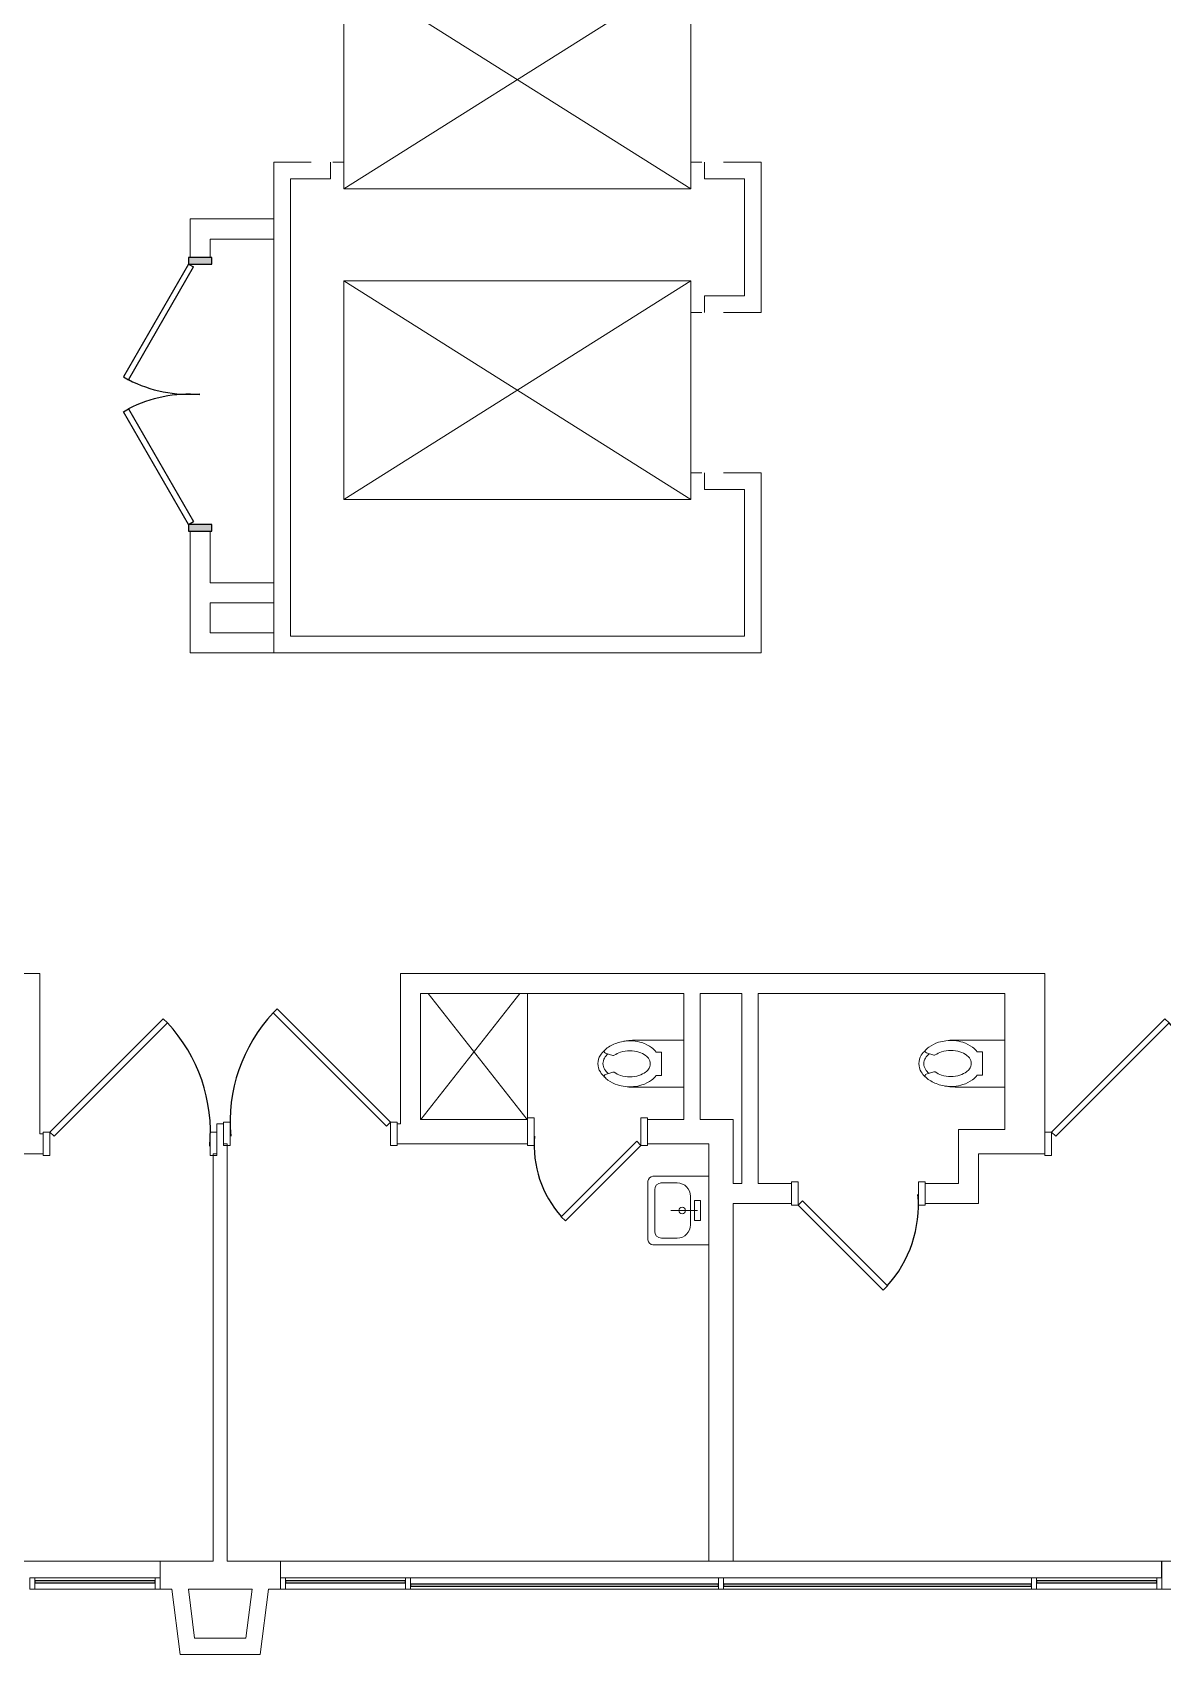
# Model space of a CAD drawing. Header units: inches. Extents: x -3174 to 3292, y 161 to 3697.
# Drawn here: x 2015.4 to 2353.9, y 2770 to 3255.9 of the extents above; entities that cross this region are included whole.
import ezdxf

# ---------------------------------------------------------------- set-up
doc = ezdxf.new("R2010")
doc.units = ezdxf.units.IN
doc.header["$LTSCALE"] = 96
doc.header["$MEASUREMENT"] = 0
for name, color, linetype, lineweight in [('A-DETL', 5, 'CONTINUOUS', 18), ('A-DETL-GENF', 3, 'CONTINUOUS', 18), ('A-GLAZ-CWMG', 3, 'CONTINUOUS', 18), ('I-WALL', 2, 'CONTINUOUS', 18), ('P-SANR-FIXT', 6, 'CONTINUOUS', 18)]:
    doc.layers.add(name, color=color, linetype=linetype, lineweight=lineweight)
doc.layers.add('A-DOOR', color=2, linetype='CONTINUOUS')
doc.layers.add('A-GLAZ', color=2, linetype='CONTINUOUS')

# ---------------------------------------------------------------- blocks, each defined once
blk = doc.blocks.new('generic door-single - 48_ x 84_-1536796-258679-fp05')
at = {"layer": 'A-DETL-GENF', "color": 253}
for p, q in [((-27.25, 6.06), (-29.25, 6.06)), ((-29.25, 6.06), (-29.25, -0.94)), ((-27.25, -0.94), (-27.25, 6.06)), ((22.75, 6.06), (20.75, 6.06)), ((20.75, 6.06), (20.75, -0.94)), ((22.75, -0.94), (22.75, 6.06)), ((-29.25, -0.94), (-27.25, -0.94)), ((20.75, -0.94), (22.75, -0.94))]:
    blk.add_line(p, q, dxfattribs=at)
at = {"layer": 'A-DOOR', "color": 253}
for p, q in [((-14.43, -33.64), (19.51, 0.3)), ((20.75, -0.94), (19.51, 0.3)), ((20.75, -0.94), (-13.19, -34.88)), ((-13.19, -34.88), (-14.43, -33.64))]:
    blk.add_line(p, q, dxfattribs=at)
blk.add_arc((20.75, -0.94), 48.05, 175, 222.9126, dxfattribs=at)
blk = doc.blocks.new('generic door-single - 48_ x 84_-1536792-258679-fp05')
at = {"layer": 'A-DETL-GENF', "color": 253}
for p, q in [((-29.25, -6.06), (-29.25, 0.94)), ((-29.25, 0.94), (-27.25, 0.94)), ((-27.25, 0.94), (-27.25, -6.06)), ((20.75, -6.06), (20.75, 0.94)), ((20.75, 0.94), (22.75, 0.94)), ((22.75, 0.94), (22.75, -6.06)), ((-27.25, -6.06), (-29.25, -6.06)), ((22.75, -6.06), (20.75, -6.06))]:
    blk.add_line(p, q, dxfattribs=at)
at = {"layer": 'A-DOOR', "color": 253}
for p, q in [((-13.19, 34.88), (-14.43, 33.64)), ((20.75, 0.94), (-13.19, 34.88)), ((-14.43, 33.64), (19.51, -0.3)), ((20.75, 0.94), (19.51, -0.3))]:
    blk.add_line(p, q, dxfattribs=at)
blk.add_arc((20.75, 0.94), 48.05, 137.0874, 185, dxfattribs=at)
blk = doc.blocks.new('generic door-single - 32_ x 84_-1549300-258679-fp05')
at = {"layer": 'A-DETL-GENF', "color": 253}
for p, q in [((-19.25, 6.69), (-21.25, 6.69)), ((-21.25, 6.69), (-21.25, -1.56)), ((-19.25, -1.56), (-19.25, 6.69)), ((14.75, 6.69), (12.75, 6.69)), ((12.75, 6.69), (12.75, -1.56)), ((14.75, -1.56), (14.75, 6.69)), ((-21.25, -1.56), (-19.25, -1.56)), ((12.75, -1.56), (14.75, -1.56))]:
    blk.add_line(p, q, dxfattribs=at)
at = {"layer": 'A-DOOR', "color": 253}
for p, q in [((-11.11, -22.95), (11.51, -0.33)), ((12.75, -1.56), (-9.88, -24.19)), ((12.75, -1.56), (11.51, -0.33)), ((-9.88, -24.19), (-11.11, -22.95))]:
    blk.add_line(p, q, dxfattribs=at)
blk.add_arc((12.75, -1.56), 31.98, 175, 221.8636, dxfattribs=at)
blk = doc.blocks.new('Eg_toilet_2D - Eg_toilet_2D-3266673-258679-fp05')
at = {"layer": 'P-SANR-FIXT', "color": 253}
for p, q in [((16.5, 7), (0, 7)), ((8.26, 3.55), (6.71, 3.55)), ((6.71, 3.55), (6.71, -3.45)), ((21.3, 2.52), (23.5, 3.25)), ((6.71, -3.45), (8.26, -3.45)), ((23.53, -3.16), (21.3, -2.42)), ((0, -7), (14.87, -7))]:
    blk.add_line(p, q, dxfattribs=at)
for centre, radius, start, end in [((14.11, -1.04), 7.43, 126.6723, 141.8648), ((15.38, -2.75), 9.56, 107.1414, 126.6723), ((16.21, -5.44), 12.38, 83.4141, 107.1414), ((16.21, -5.44), 12.38, 72.8584, 83.4141), ((17.04, -2.75), 9.56, 53.3154, 72.8584), ((18.32, -1.04), 7.43, 43.4258, 53.3119), ((12.84, 0.05), 2.76, 143.419, 216.581), ((14.11, -1.04), 4.43, 126.6724, 141.8648), ((15.38, -2.75), 6.56, 107.1414, 126.6724), ((16.21, -5.44), 9.38, 90, 107.1414), ((16.21, -5.44), 9.38, 72.8586, 90), ((17.04, -2.75), 6.56, 54.4829, 72.8586), ((21.14, 3), 0.5, 234.4829, 288.2438), ((18.14, -1.93), 6.68, 32.7617, 47.2435), ((23.35, 3.73), 0.5, 288.2438, 43.4259), ((18.14, -1.93), 8.18, 32.7615, 46.6903), ((21.13, 0), 3.12, 360, 32.7617), ((21.13, 0), 3.12, 327.2384, 0), ((21.13, 0), 4.62, 360, 32.7615), ((21.13, 0), 4.62, 327.2383, 0), ((14.11, 1.14), 7.43, 218.1352, 233.3278), ((15.38, 2.85), 9.56, 233.3278, 252.8585), ((14.11, 1.14), 4.43, 218.1352, 233.3276), ((15.38, 2.85), 6.56, 233.3276, 252.8586), ((16.21, 5.54), 9.38, 252.8586, 270), ((16.21, 5.54), 9.38, 270, 287.1414), ((17.04, 2.85), 6.56, 287.1414, 305.5171), ((21.14, -2.9), 0.5, 71.7562, 125.5171), ((18.14, 1.93), 8.18, 302.7683, 327.2383), ((18.14, 1.93), 6.68, 313.6858, 327.2384), ((23.37, -3.63), 0.5, 314.3279, 71.7562), ((16.21, 5.54), 12.38, 252.8585, 278.2651), ((14.87, 9.84), 16.84, 270, 284.9288), ((16.17, 4.99), 11.82, 284.9288, 302.7683)]:
    blk.add_arc(centre, radius, start, end, dxfattribs=at)
blk = doc.blocks.new('Eg_shower_2D - Eg_shower_2D-V3-258679-fp05')
at = {"layer": 'P-SANR-FIXT', "color": 253}
for p, q in [((13.69, 17.37), (-15.95, -20.38)), ((-13.69, 17.37), (15.96, -20.38)), ((16, -20.38), (16, 17.37))]:
    blk.add_line(p, q, dxfattribs=at)
blk = doc.blocks.new('Eg_toilet_2D - Eg_toilet_2D-690829-258679-fp05')
at = {"layer": 'P-SANR-FIXT', "color": 253}
for p, q in [((0, 7), (14.87, 7)), ((6.71, 3.45), (8.26, 3.45)), ((6.71, -3.55), (6.71, 3.45)), ((23.53, 3.16), (21.3, 2.42)), ((8.26, -3.55), (6.71, -3.55)), ((21.3, -2.52), (23.5, -3.25)), ((16.5, -7), (0, -7))]:
    blk.add_line(p, q, dxfattribs=at)
for centre, radius, start, end in [((15.38, -2.85), 9.56, 107.1415, 126.6722), ((16.21, -5.54), 12.38, 81.7349, 107.1415), ((14.87, -9.84), 16.84, 75.0712, 90), ((16.17, -4.99), 11.82, 57.2317, 75.0712), ((18.14, -1.93), 8.18, 32.7617, 57.2317), ((14.11, -1.14), 7.43, 126.6722, 141.8648), ((12.84, -0.05), 2.76, 143.419, 216.581), ((14.11, -1.14), 4.43, 126.6724, 141.8648), ((15.38, -2.85), 6.56, 107.1414, 126.6724), ((16.21, -5.54), 9.38, 90, 107.1414), ((16.21, -5.54), 9.38, 72.8586, 90), ((17.04, -2.85), 6.56, 54.4829, 72.8586), ((21.14, 2.9), 0.5, 234.4829, 288.2438), ((18.14, -1.93), 6.68, 32.7616, 46.3142), ((23.37, 3.63), 0.5, 288.2438, 45.6721), ((21.13, 0), 3.12, 360, 32.7616), ((21.13, 0), 4.62, 360, 32.7617), ((21.13, 0), 4.62, 327.2385, 0), ((14.11, 1.04), 7.43, 218.1352, 233.3277), ((14.11, 1.04), 4.43, 218.1352, 233.3276), ((15.38, 2.75), 6.56, 233.3276, 252.8586), ((16.21, 5.44), 9.38, 252.8586, 270), ((16.21, 5.44), 9.38, 270, 287.1414), ((17.04, 2.75), 6.56, 287.1414, 305.5171), ((21.14, -3), 0.5, 71.7562, 125.5171), ((18.14, 1.93), 6.68, 312.7565, 327.2383), ((18.32, 1.04), 7.43, 306.6881, 316.5742), ((23.35, -3.73), 0.5, 316.5741, 71.7562), ((21.13, 0), 3.12, 327.2383, 0), ((18.14, 1.93), 8.18, 313.3097, 327.2385), ((15.38, 2.75), 9.56, 233.3277, 252.8586), ((16.21, 5.44), 12.38, 252.8586, 276.5859), ((16.21, 5.44), 12.38, 276.5859, 287.1416), ((17.04, 2.75), 9.56, 287.1416, 306.6846)]:
    blk.add_arc(centre, radius, start, end, dxfattribs=at)
blk = doc.blocks.new('generic door-single - 36_ x 84_-905272-258679-fp05')
at = {"layer": 'A-DETL-GENF', "color": 253}
for p, q in [((-23.25, -6.06), (-23.25, 0.94)), ((-23.25, 0.94), (-21.25, 0.94)), ((-21.25, 0.94), (-21.25, -6.06)), ((14.75, -6.06), (14.75, 0.94)), ((14.75, 0.94), (16.75, 0.94)), ((16.75, 0.94), (16.75, -6.06)), ((-21.25, -6.06), (-23.25, -6.06)), ((16.75, -6.06), (14.75, -6.06))]:
    blk.add_line(p, q, dxfattribs=at)
at = {"layer": 'A-DOOR', "color": 253}
for p, q in [((-10.71, 26.39), (-11.94, 25.16)), ((-11.94, 25.16), (13.51, -0.3)), ((14.75, 0.94), (-10.71, 26.39)), ((14.75, 0.94), (13.51, -0.3))]:
    blk.add_line(p, q, dxfattribs=at)
blk.add_arc((14.75, 0.94), 36, 137.7863, 185, dxfattribs=at)
blk = doc.blocks.new('generic door-double - 78_ x 84_-3743331-258679-fp05')
at = {"layer": 'A-DOOR'}
for points in [[(-42.25, 6.06), (-44.25, 6.06), (-44.25, -0.94), (-42.25, -0.94)], [(37.75, -0.94), (37.75, 6.06), (35.75, 6.06), (35.75, -0.94)]]:
    blk.add_hatch(color=253, dxfattribs=at).paths.add_polyline_path(points, flags=0)
at = {"layer": 'A-DETL-GENF', "color": 253}
for p, q in [((-44.25, 6.06), (-42.25, 6.06)), ((-44.25, -0.94), (-44.25, 6.06)), ((-42.25, 6.06), (-42.25, -0.94)), ((35.75, 6.06), (37.75, 6.06)), ((35.75, -0.94), (35.75, 6.06)), ((37.75, 6.06), (37.75, -0.94)), ((-42.25, -0.94), (-44.25, -0.94)), ((37.75, -0.94), (35.75, -0.94))]:
    blk.add_line(p, q, dxfattribs=at)
at = {"layer": 'A-DOOR', "color": 253}
for p, q in [((-42.25, 6.06), (-44.25, 6.06)), ((-44.25, 6.06), (-44.25, -0.94)), ((-42.25, -0.94), (-42.25, 6.06)), ((37.75, 6.06), (35.75, 6.06)), ((35.75, 6.06), (35.75, -0.94)), ((37.75, -0.94), (37.75, 6.06)), ((-42.25, -0.94), (-41.38, 0.58)), ((-7.6, -18.92), (-41.38, 0.58)), ((1.1, -18.92), (34.87, 0.58)), ((35.75, -0.94), (34.87, 0.58)), ((-44.25, -0.94), (-42.25, -0.94)), ((-42.25, -0.94), (-8.48, -20.44)), ((35.75, -0.94), (1.98, -20.44)), ((35.75, -0.94), (37.75, -0.94)), ((-8.48, -20.44), (-7.6, -18.92)), ((1.98, -20.44), (1.1, -18.92))]:
    blk.add_line(p, q, dxfattribs=at)
for centre, start, end in [((-42.25, -0.94), 332.5711, 5), ((35.75, -0.94), 175, 207.4289)]:
    blk.add_arc(centre, 39.01, start, end, dxfattribs=at)
blk = doc.blocks.new('plumb-sink-wall hung - ADA - Standard depth-1244821-258679-fp05')
at = {"layer": 'P-SANR-FIXT', "color": 253}
for p, q in [((-8.75, 5.5), (8.75, 5.5)), ((-10.25, -12.75), (-10.25, 4)), ((-8.25, -3.25), (-8.25, 1.5)), ((-6.25, 3.5), (6.44, 3.5)), ((8.25, -3.25), (8.25, 1.69)), ((10.25, 4), (10.25, -12.75)), ((0, -9.37), (0, -1.37)), ((-4.25, -7.25), (4.25, -7.25)), ((3, -8.43), (-3, -8.43)), ((-3, -8.43), (-3, -10.24)), ((3, -10.24), (3, -8.43)), ((-10.25, -12.75), (-10.25, -11.75)), ((-3, -10.24), (3, -10.24)), ((10.25, -11.75), (10.25, -12.75))]:
    blk.add_line(p, q, dxfattribs=at)
blk.add_circle((0, -4.75), 1, dxfattribs=at)
for centre, radius, start, end in [((-8.75, 4), 1.5, 90, 180), ((8.75, 4), 1.5, 0, 90), ((-6.25, 1.5), 2, 90, 180), ((6.25, 1.5), 2, 0, 90), ((-4.25, -3.25), 4, 180, 270), ((4.25, -3.25), 4, 270, 0)]:
    blk.add_arc(centre, radius, start, end, dxfattribs=at)
blk = doc.blocks.new('Rectangular Mullion - 1_5_ x 3 3_8_ rectangular-2067135-258679-fp05')
at = {"layer": 'A-GLAZ-CWMG', "color": 253}
for p, q in [((-1.5, 1.6875), (0, 1.6875)), ((-1.5, -1.6875), (-1.5, 1.6875)), ((0, 1.6875), (0, -1.6875)), ((0, -1.6875), (-1.5, -1.6875))]:
    blk.add_line(p, q, dxfattribs=at)
blk = doc.blocks.new('System Panel - Summit_Glazed 3-2068433-258679-fp05')
at = {"layer": 'A-GLAZ', "color": 253}
for p, q in [((18, 0.8125), (-18, 0.8125)), ((-18, 0.8125), (-18, 0.1875)), ((-18, 0.1875), (18, 0.1875)), ((18, 0.1875), (18, 0.8125))]:
    blk.add_line(p, q, dxfattribs=at)
blk = doc.blocks.new('Rectangular Mullion - 1_5_ x 3 3_8_ rectangular-2068431-258679-fp05')
at = {"layer": 'A-GLAZ-CWMG', "color": 253}
for p, q in [((502.65, 746.07), (466.65, 746.07)), ((502.65, 742.7), (466.65, 742.7))]:
    blk.add_line(p, q, dxfattribs=at)
blk = doc.blocks.new('Rectangular Mullion - 1_5_ x 3 3_8_ rectangular-2067598-258679-fp05')
at = {"layer": 'A-GLAZ-CWMG', "color": 253}
for p, q in [((-0.75, 1.6875), (0.75, 1.6875)), ((-0.75, -1.6875), (-0.75, 1.6875)), ((0.75, 1.6875), (0.75, -1.6875)), ((0.75, -1.6875), (-0.75, -1.6875))]:
    blk.add_line(p, q, dxfattribs=at)
blk = doc.blocks.new('System Panel - Summit_Glazed 1-2068434-258679-fp05')
at = {"layer": 'A-GLAZ', "color": 253}
for p, q in [((46.125, -0.1875), (-46.125, -0.1875)), ((-46.125, -0.1875), (-46.125, -0.8125)), ((-46.125, -0.8125), (46.125, -0.8125)), ((46.125, -0.8125), (46.125, -0.1875))]:
    blk.add_line(p, q, dxfattribs=at)
blk = doc.blocks.new('Rectangular Mullion - 1_5_ x 3 3_8_ rectangular-2068432-258679-fp05')
at = {"layer": 'A-GLAZ-CWMG', "color": 253}
for p, q in [((690.15, 746.07), (597.9, 746.07)), ((690.15, 742.7), (597.9, 742.7))]:
    blk.add_line(p, q, dxfattribs=at)
blk = doc.blocks.new('Rectangular Mullion - 1_5_ x 3 3_8_ rectangular-2067136-258679-fp05')
at = {"layer": 'A-GLAZ-CWMG', "color": 253}
for p, q in [((0, 1.6875), (-1.5, 1.6875)), ((-1.5, 1.6875), (-1.5, -1.6875)), ((0, -1.6875), (0, 1.6875)), ((-1.5, -1.6875), (0, -1.6875))]:
    blk.add_line(p, q, dxfattribs=at)

msp = doc.modelspace()

# ---------------------------------------------------------------- linework, layer by layer
at = {"layer": 'A-DETL', "color": 253}
for p, q in [((2108.62, 3208.99), (2108.62, 3274.49)), ((2108.62, 3274.49), (2212.62, 3208.99)), ((2212.62, 3274.49), (2108.62, 3208.99)), ((2212.62, 3274.49), (2212.62, 3208.99)), ((2105.37, 3216.99), (2108.62, 3216.99)), ((2212.62, 3216.99), (2215.87, 3216.99)), ((2212.62, 3208.99), (2108.62, 3208.99)), ((2108.62, 3181.49), (2212.62, 3181.49)), ((2108.62, 3115.99), (2108.62, 3181.49)), ((2108.62, 3181.49), (2212.62, 3115.99)), ((2212.62, 3181.49), (2108.62, 3115.99)), ((2212.62, 3181.49), (2212.62, 3115.99)), ((2212.62, 3171.99), (2215.87, 3171.99)), ((2212.62, 3123.99), (2215.87, 3123.99)), ((2212.62, 3115.99), (2108.62, 3115.99))]:
    msp.add_line(p, q, dxfattribs=at)
at = {"layer": 'I-WALL', "color": 253}
for p, q in [((2098.87, 3216.99), (2087.62, 3216.99)), ((2087.62, 3069.99), (2087.62, 3216.99)), ((2104.62, 3211.99), (2104.62, 3216.99)), ((2216.62, 3216.99), (2216.62, 3211.99)), ((2233.62, 3216.99), (2222.37, 3216.99)), ((2233.62, 3171.99), (2233.62, 3216.99)), ((2092.62, 3074.99), (2092.62, 3211.99)), ((2092.62, 3211.99), (2104.62, 3211.99)), ((2216.62, 3211.99), (2228.62, 3211.99)), ((2228.62, 3211.99), (2228.62, 3176.99)), ((2062.62, 3199.99), (2062.62, 3188.49)), ((2087.62, 3199.99), (2062.62, 3199.99)), ((2068.62, 3188.49), (2068.62, 3193.99)), ((2068.62, 3193.99), (2087.62, 3193.99)), ((2228.62, 3176.99), (2216.62, 3176.99)), ((2216.62, 3176.99), (2216.62, 3171.99)), ((2222.37, 3171.99), (2233.62, 3171.99)), ((2216.62, 3123.99), (2216.62, 3118.99)), ((2233.62, 3123.99), (2222.37, 3123.99)), ((2233.62, 3069.99), (2233.62, 3123.99)), ((2216.62, 3118.99), (2228.62, 3118.99)), ((2228.62, 3118.99), (2228.62, 3074.99)), ((2062.62, 3106.49), (2062.62, 3069.99)), ((2068.62, 3090.99), (2068.62, 3106.49)), ((2087.62, 3090.99), (2068.62, 3090.99)), ((2068.62, 3075.99), (2068.62, 3084.99)), ((2068.62, 3084.99), (2087.62, 3084.99)), ((2087.62, 3075.99), (2068.62, 3075.99)), ((2228.62, 3074.99), (2092.62, 3074.99)), ((2062.62, 3069.99), (2233.62, 3069.99)), ((2017.62, 2973.99), (1825.62, 2973.99)), ((2017.62, 2925.99), (2017.62, 2973.99)), ((2125.62, 2973.99), (2125.62, 2928.99)), ((2318.62, 2973.99), (2125.62, 2973.99)), ((2318.62, 2919.99), (2318.62, 2973.99)), ((2131.62, 2930.24), (2131.62, 2967.99)), ((2131.62, 2967.99), (2210.49, 2967.99)), ((2210.49, 2967.99), (2210.49, 2930.24)), ((2215.37, 2967.99), (2227.87, 2967.99)), ((2215.37, 2930.24), (2215.37, 2967.99)), ((2227.87, 2967.99), (2227.87, 2911.12)), ((2232.74, 2967.99), (2306.62, 2967.99)), ((2232.74, 2911.12), (2232.74, 2967.99)), ((2306.62, 2967.99), (2306.62, 2927.24)), ((2163.62, 2930.24), (2131.62, 2930.24)), ((2163.62, 2922.99), (2163.62, 2930.24)), ((2210.49, 2930.24), (2199.62, 2930.24)), ((2199.62, 2930.24), (2199.62, 2922.99)), ((2225.24, 2930.24), (2215.37, 2930.24)), ((2225.24, 2911.12), (2225.24, 2930.24)), ((2018.62, 2925.99), (2017.62, 2925.99)), ((2018.62, 2919.99), (2018.62, 2925.99)), ((2072.62, 2928.99), (2070.62, 2928.99)), ((2070.62, 2928.99), (2070.62, 2919.99)), ((2072.62, 2922.99), (2072.62, 2928.99)), ((2125.62, 2928.99), (2124.62, 2928.99)), ((2124.62, 2928.99), (2124.62, 2922.99)), ((2306.62, 2927.24), (2292.74, 2927.24)), ((2292.74, 2927.24), (2292.74, 2911.12)), ((2073.74, 2922.99), (2072.62, 2922.99)), ((2073.74, 2797.99), (2073.74, 2922.99)), ((2124.62, 2922.99), (2163.62, 2922.99)), ((2199.62, 2922.99), (2217.99, 2922.99)), ((2217.99, 2922.99), (2217.99, 2797.99)), ((1979.62, 2919.99), (2018.62, 2919.99)), ((2070.62, 2919.99), (2069.49, 2919.99)), ((2069.49, 2919.99), (2069.49, 2797.99)), ((2298.74, 2919.99), (2318.62, 2919.99)), ((2298.74, 2905.12), (2298.74, 2919.99)), ((2227.87, 2911.12), (2225.24, 2911.12)), ((2242.74, 2911.12), (2232.74, 2911.12)), ((2242.74, 2905.12), (2242.74, 2911.12)), ((2292.74, 2911.12), (2282.74, 2911.12)), ((2282.74, 2911.12), (2282.74, 2905.12)), ((2225.24, 2797.99), (2225.24, 2905.12)), ((2225.24, 2905.12), (2242.74, 2905.12)), ((2282.74, 2905.12), (2298.74, 2905.12)), ((2069.49, 2797.99), (1773.74, 2797.99)), ((2053.6, 2792.99), (2053.6, 2797.99)), ((2053.62, 2797.99), (2053.62, 2789.62)), ((2369.49, 2797.99), (2073.74, 2797.99)), ((2089.62, 2789.62), (2089.62, 2797.99)), ((2353.6, 2792.99), (2353.6, 2797.99)), ((2353.62, 2797.99), (2353.62, 2789.62)), ((2053.62, 2789.62), (2057.16, 2789.62)), ((2057.16, 2789.62), (2059.62, 2769.99)), ((2063.92, 2774.87), (2062.08, 2789.62)), ((2062.08, 2789.62), (2081.16, 2789.62)), ((2081.16, 2789.62), (2079.31, 2774.87)), ((2083.62, 2769.99), (2086.07, 2789.62)), ((2086.07, 2789.62), (2089.62, 2789.62)), ((2353.62, 2789.62), (2357.16, 2789.62)), ((2079.31, 2774.87), (2063.92, 2774.87)), ((2059.62, 2769.99), (2083.62, 2769.99))]:
    msp.add_line(p, q, dxfattribs=at)

# ---------------------------------------------------------------- block references
at = {"layer": 'A-DOOR', "color": 253}
for name, p, rotation in [('generic door-double - 78_ x 84_-3743331-258679-fp05', (2063.05, 3144.24), 269.9999999999998), ('generic door-single - 48_ x 84_-1536796-258679-fp05', (2041.37, 2925.55), 180), ('generic door-single - 48_ x 84_-1536796-258679-fp05', (2341.37, 2925.55), 180), ('generic door-single - 36_ x 84_-905272-258679-fp05', (2259.49, 2905.55), 180)]:
    msp.add_blockref(name, p, dxfattribs=dict(at, rotation=rotation))
for name, p in [('generic door-single - 48_ x 84_-1536792-258679-fp05', (2101.87, 2928.55)), ('generic door-single - 32_ x 84_-1549300-258679-fp05', (2184.87, 2924.05))]:
    msp.add_blockref(name, p, dxfattribs=at)
at = {"layer": 'A-GLAZ', "color": 253}
for name, p in [('System Panel - Summit_Glazed 3-2068433-258679-fp05', (2034.12, 2791.3)), ('System Panel - Summit_Glazed 3-2068433-258679-fp05', (2109.12, 2791.3)), ('System Panel - Summit_Glazed 1-2068434-258679-fp05', (2174.74, 2791.3)), ('System Panel - Summit_Glazed 1-2068434-258679-fp05', (2268.49, 2791.3)), ('System Panel - Summit_Glazed 3-2068433-258679-fp05', (2334.12, 2791.3))]:
    msp.add_blockref(name, p, dxfattribs=at)
at = {"layer": 'A-GLAZ-CWMG', "color": 253, "extrusion": (0, 0, -1), "rotation": 180}
for name, p in [('Rectangular Mullion - 1_5_ x 3 3_8_ rectangular-2067598-258679-fp05', (-2015.37, 2791.3)), ('Rectangular Mullion - 1_5_ x 3 3_8_ rectangular-2067135-258679-fp05', (-2053.62, 2791.3)), ('Rectangular Mullion - 1_5_ x 3 3_8_ rectangular-2067598-258679-fp05', (-2127.87, 2791.3)), ('Rectangular Mullion - 1_5_ x 3 3_8_ rectangular-2067598-258679-fp05', (-2221.62, 2791.3)), ('Rectangular Mullion - 1_5_ x 3 3_8_ rectangular-2067598-258679-fp05', (-2315.37, 2791.3)), ('Rectangular Mullion - 1_5_ x 3 3_8_ rectangular-2067135-258679-fp05', (-2353.62, 2791.3))]:
    msp.add_blockref(name, p, dxfattribs=at)
at = {"layer": 'A-GLAZ-CWMG', "color": 253}
for name, p in [('Rectangular Mullion - 1_5_ x 3 3_8_ rectangular-2068431-258679-fp05', (1549.46, 2046.92)), ('Rectangular Mullion - 1_5_ x 3 3_8_ rectangular-2068431-258679-fp05', (1624.46, 2046.92)), ('Rectangular Mullion - 1_5_ x 3 3_8_ rectangular-2068432-258679-fp05', (1530.71, 2046.92)), ('Rectangular Mullion - 1_5_ x 3 3_8_ rectangular-2068432-258679-fp05', (1624.46, 2046.92)), ('Rectangular Mullion - 1_5_ x 3 3_8_ rectangular-2068431-258679-fp05', (1849.46, 2046.92))]:
    msp.add_blockref(name, p, dxfattribs=at)
at = {"layer": 'A-GLAZ-CWMG', "color": 253, "rotation": 180}
msp.add_blockref('Rectangular Mullion - 1_5_ x 3 3_8_ rectangular-2067136-258679-fp05', (2089.62, 2791.3), dxfattribs=at)
at = {"layer": 'P-SANR-FIXT', "color": 253}
msp.add_blockref('Eg_shower_2D - Eg_shower_2D-V3-258679-fp05', (2147.62, 2950.62), dxfattribs=at)
for name, p, rotation in [('Eg_toilet_2D - Eg_toilet_2D-3266673-258679-fp05', (2210.49, 2946.99), 180), ('Eg_toilet_2D - Eg_toilet_2D-690829-258679-fp05', (2306.62, 2946.99), 180), ('plumb-sink-wall hung - ADA - Standard depth-1244821-258679-fp05', (2205.24, 2902.99), 90.00000000000001)]:
    msp.add_blockref(name, p, dxfattribs=dict(at, rotation=rotation))

doc.saveas('drawing.dxf')
